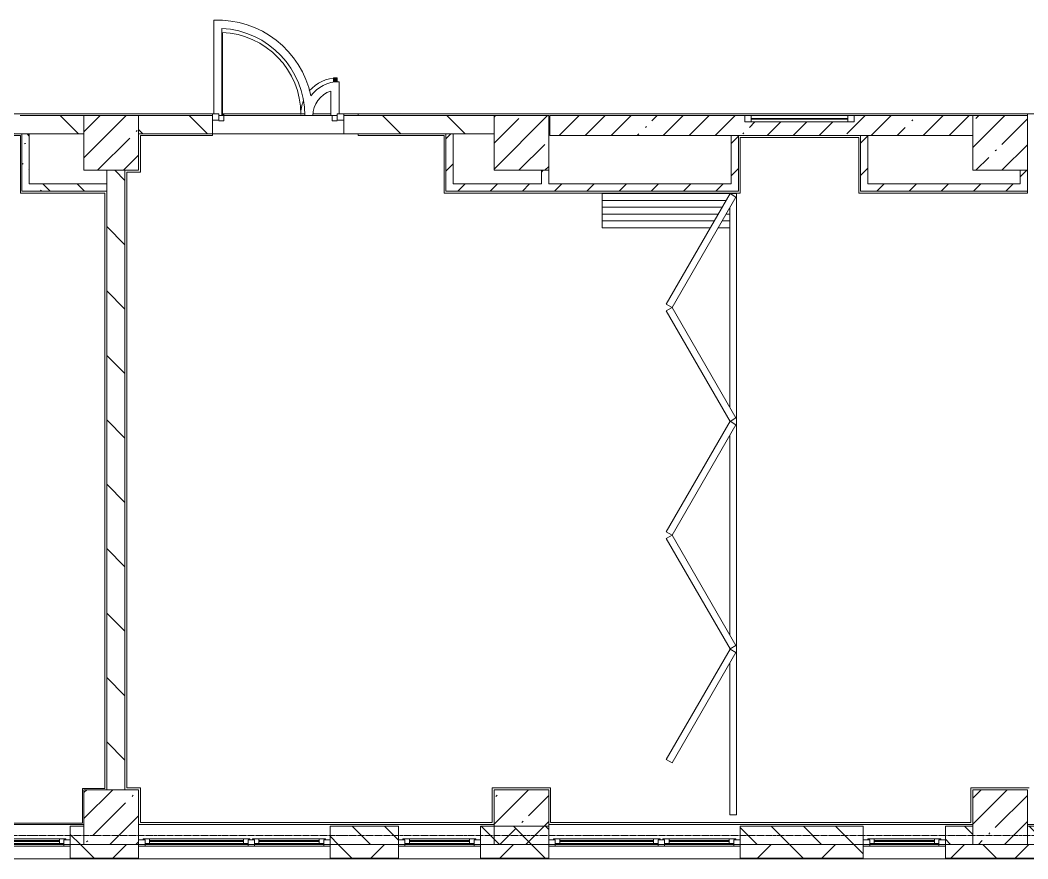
# Model space of a CAD drawing. Header units: millimetres. Extents: x 36059 to 234328, y -8553 to 29000.
# Drawn here: x 118778 to 129833, y -258 to 8948 of the extents above; entities that cross this region are included whole.
import ezdxf

# ---------------------------------------------------------------- set-up
doc = ezdxf.new("R2010")
doc.units = ezdxf.units.MM
doc.linetypes.add('Осевая', pattern=[31.75, 6.35, -4.7625, 15.875, -4.7625])
for name, color, linetype, lineweight, true_color in [('A-DETL-GENF-3', 7, 'Continuous', 5, 0xaaaaaa), ('A-DOOR-1', 7, 'Continuous', 5, 0xaaaaaa), ('A-DOOR-2', 7, 'Continuous', 5, 0xe2e2e2), ('A-DOOR-FRAM-2', 7, 'Continuous', 5, 0xaaaaaa), ('A-FLOR-2', 7, 'Continuous', 5, 0xaaaaaa), ('I-WALL-5', 7, 'Continuous', 5, 0x787878)]:
    doc.layers.add(name, color=color, linetype=linetype, lineweight=lineweight, true_color=true_color)
for name, color, linetype, lineweight in [('A-GLAZ-2', 7, 'Continuous', 5), ('A-GLAZ-CWMG-3', 7, 'Continuous', 5), ('A-WALL', 7, 'Continuous', 9), ('A-WALL-3', 7, 'Continuous', 5), ('I-WALL-4', 7, 'Continuous', 5), ('S-COLS-3', 7, 'Continuous', 5), ('Оси-2', 7, 'Осевая', 9)]:
    doc.layers.add(name, color=color, linetype=linetype, lineweight=lineweight)
pattern_1 = [(135, (107317.9, 0), (-353.553, -353.553), [])]
pattern_2 = [(45, (107317.9, 0), (-176.7767, 176.7767), [])]
pattern_3 = [(135, (107317.9, 0), (-377.17, -377.17), [533.4, -88.9, 17.78, -88.9]), (135, (107317.9, 376.94), (-377.17, -377.17), []), (50, (107317.9, 0), (637.645, -55.787), [66.675, -733.425]), (355, (107317.9, 0), (-123.35, 668.7), [53.34, -586.74]), (100.451, (107371, -4.65), (514.3, 612.908), [56.665, -623.315]), (46.184, (107317.9, 177.8), (948.776, -147.15), [100.01, -1100.14]), (96.636, (107397, 165.5), (830.91, 865.997), [85, -934.97]), (351.184, (107317.9, 177.8), (830.92, 865.99), [80.01, -880.11]), (21, (107406.8, 133.35), (530.65, -357.928), [66.675, -733.425]), (326, (107406.8, 133.35), (216.308, 644.658), [53.34, -586.74]), (71.451, (107451, 103.5), (746.96, 286.724), [56.665, -623.315]), (37.5, (107317.9, 0), (10.8105, 295.9426), [16.764, -562.864, 16.764, -578.866, -588.962]), (37.5, (107317.9, 0), (10.8105, 295.9426), [-1175.258, 16.764, -572.198]), (7.5, (107317.9, 0), (233.869, 350.632), [16.764, -322.834, 16.764, -549.529, -224.472]), (7.5, (107317.9, 0), (233.869, 350.632), [-905.891, 16.764, -207.708]), (327.5, (107119.64, 0), (474.568, -20.0513), [16.764, -205.486, 16.764, -676.656, -920.115]), (327.5, (107119.64, 0), (474.568, -20.0513), [-915.67, 16.764, -903.351]), (317.5, (107030.74, 0), (518.452, 88.993), [16.764, -272.161, 16.764, -443.738, -653.415]), (317.5, (107030.74, 0), (518.452, 88.993), [-749.427, 16.764, -636.65])]
pattern_4 = [(45, (107317.9, 0), (-285.123, 285.123), []), (45, (107603, 0), (-285.123, 285.123), [504.031, -100.806, 16.764, -84.042])]

# ---------------------------------------------------------------- blocks, each defined once
blk = doc.blocks.new('120_Окно_СКБ_1Ст - 120_Окно_СКБ_1Ст 900х2500_h_-22445987-3_10_2_птичка')
at = {"layer": 'A-GLAZ-2'}
for p, q in [((-450, -127), (-450, -57)), ((-450, -57), (-380, -57)), ((450, -57), (-450, -57)), ((-380, -57), (-380, -127)), ((380, -87), (-380, -87)), ((-380, -87), (-380, -127)), ((-330, -137), (-330, -87)), ((-330, -107), (330, -107)), ((330, -137), (330, -87)), ((380, -127), (380, -57)), ((380, -57), (450, -57)), ((380, -127), (380, -87)), ((450, -57), (450, -127)), ((-380, -127), (-450, -127)), ((-450, -127), (-400, -127)), ((-380, -127), (-400, -127)), ((-400, -127), (-400, -137)), ((-400, -137), (400, -137)), ((400, -137), (-400, -137)), ((330, -117), (-330, -117)), ((450, -127), (380, -127)), ((400, -127), (380, -127)), ((400, -127), (450, -127)), ((400, -137), (400, -127))]:
    blk.add_line(p, q, dxfattribs=at)
blk = doc.blocks.new('120_Окно_СКБ_2Ст - 120_Окно_СКБ_2Ст 2100х2500 _мал створка СЛЕВА_-V77-3_10_2_птичка')
at = {"layer": 'A-GLAZ-2'}
for p, q in [((-1050, -127), (-1050, -57)), ((-1050, -57), (-980, -57)), ((1050, -57), (-1050, -57)), ((-980, -57), (-980, -127)), ((-220, -87), (-980, -87)), ((-980, -87), (-980, -127)), ((-930, -137), (-930, -87)), ((-930, -107), (-270, -107)), ((-270, -137), (-270, -87)), ((-220, -127), (-220, -57)), ((-220, -57), (-150, -57)), ((-220, -127), (-220, -87)), ((-150, -57), (-150, -127)), ((980, -87), (-150, -87)), ((-150, -87), (-150, -127)), ((-100, -137), (-100, -87)), ((-100, -107), (930, -107)), ((930, -137), (930, -87)), ((980, -127), (980, -57)), ((980, -57), (1050, -57)), ((980, -127), (980, -87)), ((1050, -57), (1050, -127)), ((-980, -127), (-1050, -127)), ((-1050, -127), (-1000, -127)), ((-980, -127), (-1000, -127)), ((-1000, -127), (-1000, -137)), ((-1000, -137), (-200, -137)), ((-200, -137), (-1000, -137)), ((-270, -117), (-930, -117)), ((-150, -127), (-220, -127)), ((-200, -127), (-220, -127)), ((-200, -127), (-170, -127)), ((-200, -137), (-200, -127)), ((-150, -127), (-170, -127)), ((-170, -127), (-170, -137)), ((-170, -137), (1000, -137)), ((1000, -137), (-170, -137)), ((930, -117), (-100, -117)), ((1050, -127), (980, -127)), ((1000, -127), (980, -127)), ((1000, -127), (1050, -127)), ((1000, -137), (1000, -127))]:
    blk.add_line(p, q, dxfattribs=at)
blk = doc.blocks.new('120_Окно_СКБ_1Ст - 120_Окно_СКБ_1Ст 900х2500_h_-20664874-3_10_2_птичка')
at = {"layer": 'A-GLAZ-2'}
for p, q in [((-450, -127), (-450, -57)), ((-450, -57), (-380, -57)), ((450, -57), (-450, -57)), ((-380, -57), (-380, -127)), ((380, -87), (-380, -87)), ((-380, -87), (-380, -127)), ((-330, -137), (-330, -87)), ((-330, -107), (330, -107)), ((330, -137), (330, -87)), ((380, -127), (380, -57)), ((380, -57), (450, -57)), ((380, -127), (380, -87)), ((450, -57), (450, -127)), ((-380, -127), (-450, -127)), ((-450, -127), (-400, -127)), ((-380, -127), (-400, -127)), ((-400, -127), (-400, -137)), ((-400, -137), (400, -137)), ((400, -137), (-400, -137)), ((330, -117), (-330, -117)), ((450, -127), (380, -127)), ((400, -127), (380, -127)), ((400, -127), (450, -127)), ((400, -137), (400, -127))]:
    blk.add_line(p, q, dxfattribs=at)
blk = doc.blocks.new('DOR__перегородка__Прямоугольная - ТП-3_ Вн_ДПГ_6820х3300h-19315679-3_10_2_птичка')
at = {"layer": 'A-DOOR-1'}
for p, q in [((6445, 1474), (6820, 1474)), ((6445, 1474), (6445, 288)), ((6520, 1474), (6520, 244)), ((6595, 1474), (6595, 201)), ((6670, 1474), (6670, 158)), ((6745, 1474), (6745, 114)), ((6820, 1474), (6820, 0)), ((6445, 201), (6445, 75)), ((6520, 158), (6520, 75)), ((6595, 114), (6595, 75)), ((0, 75), (0, 0)), ((0, 75), (1664, 75)), ((0, 0), (6820, 0)), ((1814, 75), (1827, 75)), ((1977, 75), (4164, 75)), ((4314, 75), (4325, 75)), ((4475, 75), (6663, 75)), ((6813, 75), (6820, 75))]:
    blk.add_line(p, q, dxfattribs=at)
at = {"layer": 'A-DOOR-FRAM-2'}
for p, q in [((570, 707), (608, 772)), ((1783, 7), (570, 707)), ((608, 772), (1820, 72)), ((1821, 72), (3033, 772)), ((3071, 707), (1858, 7)), ((3033, 772), (3071, 707)), ((3070, 707), (3107, 772)), ((4282, 7), (3070, 707)), ((3107, 772), (4320, 72)), ((4319, 72), (5532, 772)), ((5569, 707), (4357, 7)), ((5532, 772), (5569, 707)), ((5569, 707), (5607, 772)), ((6781, 7), (5569, 707)), ((5607, 772), (6819, 72)), ((1820, 72), (1783, 7)), ((1858, 7), (1821, 72)), ((4320, 72), (4282, 7)), ((4357, 7), (4319, 72)), ((6819, 72), (6781, 7))]:
    blk.add_line(p, q, dxfattribs=at)
blk = doc.blocks.new('BSC_Колонна _Прямоугольная - 600х600-V175-3_10_2_птичка')
at = {"layer": 'S-COLS-3'}
h = blk.add_hatch(dxfattribs=at)
h.set_pattern_fill('FP_170', color=256, style=0, pattern_type=2)
h.set_pattern_definition([(45, (-22210, -7600), (-285.123, 285.123), []), (45, (-21924.88, -7600), (-285.123, 285.123), [504.031, -100.806, 16.764, -84.042])])
h.paths.add_polyline_path([(-300, -300), (300, -300), (300, 300), (-300, 300), (-300, 150)])
for p, q in [((300, 300), (-300, 300)), ((-300, 300), (-300, -300)), ((300, -300), (300, 300)), ((-300, -300), (300, -300))]:
    blk.add_line(p, q, dxfattribs=at)
blk = doc.blocks.new('BSC_Колонна _Прямоугольная - 600х600-V176-3_10_2_птичка')
at = {"layer": 'S-COLS-3'}
h = blk.add_hatch(dxfattribs=at)
h.set_pattern_fill('FP_171', color=256, style=0, pattern_type=2)
h.set_pattern_definition([(45, (-22210, -200), (-285.123, 285.123), []), (45, (-21924.88, -200), (-285.123, 285.123), [504.031, -100.806, 16.764, -84.042])])
h.paths.add_polyline_path([(-300, -300), (300, -300), (300, 300), (-300, 300)])
for p, q in [((300, 300), (-300, 300)), ((-300, 300), (-300, -300)), ((300, -300), (300, 300)), ((-300, -300), (300, -300))]:
    blk.add_line(p, q, dxfattribs=at)
blk = doc.blocks.new('BSC_Колонна _Прямоугольная - 600х600-20441433-3_10_2_птичка')
at = {"layer": 'S-COLS-3'}
h = blk.add_hatch(dxfattribs=at)
h.set_pattern_fill('FP_180', color=256, style=0, pattern_type=2)
h.set_pattern_definition([(45, (-12460, -7600), (-285.123, 285.123), []), (45, (-12174.88, -7600), (-285.123, 285.123), [504.031, -100.806, 16.764, -84.042])])
h.paths.add_polyline_path([(-300, -300), (300, -300), (300, 300), (-300, 300), (-300, 150)])
for p, q in [((300, 300), (-300, 300)), ((-300, 300), (-300, -300)), ((300, -300), (300, 300)), ((-300, -300), (300, -300))]:
    blk.add_line(p, q, dxfattribs=at)
blk = doc.blocks.new('BSC_Колонна _Прямоугольная - 600х600-V185-3_10_2_птичка')
at = {"layer": 'S-COLS-3'}
h = blk.add_hatch(dxfattribs=at)
h.set_pattern_fill('FP_181', color=256, style=0, pattern_type=2)
h.set_pattern_definition([(45, (-16960, -7600), (-285.123, 285.123), []), (45, (-16674.88, -7600), (-285.123, 285.123), [504.031, -100.806, 16.764, -84.042])])
h.paths.add_polyline_path([(-300, -300), (300, -300), (300, 300), (-300, 300)])
for p, q in [((300, 300), (-300, 300)), ((-300, 300), (-300, -300)), ((300, -300), (300, 300)), ((-300, -300), (300, -300))]:
    blk.add_line(p, q, dxfattribs=at)
blk = doc.blocks.new('120_Окно_СКБ_1Ст - 120_Окно_СКБ_1Ст 400х1200 EI30-24228621-3_10_2_птичка')
at = {"layer": 'A-GLAZ-2'}
for p, q in [((-600, 40), (-600, 110)), ((-600, 110), (-530, 110)), ((600, 110), (-600, 110)), ((-530, 40), (-600, 40)), ((-600, 40), (600, 40)), ((-530, 110), (-530, 40)), ((530, 80), (-530, 80)), ((530, 70), (-530, 70)), ((530, 40), (530, 110)), ((530, 110), (600, 110)), ((600, 40), (530, 40)), ((600, 110), (600, 40))]:
    blk.add_line(p, q, dxfattribs=at)
blk = doc.blocks.new('Прямоугольный импост - 50 x 70 мм-31927764-3_10_2_птичка')
at = {"layer": 'A-GLAZ-CWMG-3'}
for p, q in [((-70, 35), (0, 35)), ((-70, -35), (-70, 35)), ((0, 35), (0, -35)), ((0, -35), (-70, -35))]:
    blk.add_line(p, q, dxfattribs=at)
blk = doc.blocks.new('Дверь_Витражная_остекление_ - ДВН_ДАО_Главный вход_1200 в свету Д-22 _п_-31928779-3_10_2_птичка')
at = {"layer": 'A-DOOR-2'}
for points in [[(-615, 30), (-610, 30), (-615, 930)], [(610, 384), (650, 388), (650, 430), (610, 430), (610, 388)]]:
    blk.add_hatch(color=256, dxfattribs=at).paths.add_polyline_path(points)
at = {"layer": 'A-DETL-GENF-3'}
for p, q in [((-610, 30), (-610, 930)), ((650, 430), (610, 430)), ((610, 430), (610, 384)), ((650, 387), (650, 430)), ((-595, 30), (-615, 30)), ((-595, -40), (-595, 30)), ((595, -40), (595, 16)), ((-650, -40), (-595, -40)), ((650, -40), (595, -40))]:
    blk.add_line(p, q, dxfattribs=at)
at = {"layer": 'A-DOOR-1'}
blk.add_line((650, 430), (650, 387), dxfattribs=at)
for centre, radius, start, end in [((-650, 30), 900, 360, 87.7416), ((650, 30), 400, 90, 140.1159), ((650, 30), 400, 158.7261, 180)]:
    blk.add_arc(centre, radius, start, end, dxfattribs=at)
blk = doc.blocks.new('Прямоугольный импост - 50 x 70 мм-31701779-3_10_2_птичка')
at = {"layer": 'A-GLAZ-CWMG-3'}
for p, q in [((0, 35), (-70, 35)), ((-70, 35), (-70, -35)), ((0, -35), (0, 35)), ((-70, -35), (0, -35))]:
    blk.add_line(p, q, dxfattribs=at)

msp = doc.modelspace()

# ---------------------------------------------------------------- hatches: boundary and pattern name
at = {"layer": 'A-WALL-3'}
h = msp.add_hatch(dxfattribs=at)
h.set_pattern_fill('FP_107', color=256, style=0, pattern_type=2)
h.set_pattern_definition([(135, (107317.9, 0), (-176.7767, -176.7767), [])])
h.paths.add_polyline_path([(139427.9, -100), (139427.9, 100), (138200.7, 100), (138200.7, -100), (139017.3, -100)])
h.paths.add_polyline_path([(145307.9, -100), (145307.9, 100), (144740.9, 100), (144740.9, -100)])
h.paths.add_polyline_path([(137152.9, -100), (137300.7, -100), (137300.7, 100), (137127.6, 100), (137127.6, -100)])
h.paths.add_polyline_path([(143678.3, -100), (143840.9, -100), (143840.9, 100), (143287.9, 100), (143287.9, -100)])
h.paths.add_polyline_path([(140927.9, -100), (141187.9, -100), (141187.9, 100), (140927.9, 100), (140927.9, 39.5)])
h.paths.add_polyline_path([(126677.9, -100), (128027.9, -100), (128027.9, 100), (126677.9, 100)])
h.paths.add_polyline_path([(124102, -100), (124577.9, -100), (124577.9, 100), (123827.9, 100), (123827.9, -100)])
h.paths.add_polyline_path([(132491.8, -100), (132877.9, -100), (132877.9, 100), (132127.9, 100), (132127.9, -100)])
h.paths.add_polyline_path([(130027.9, -100), (130027.9, 100), (129827.9, 100), (129827.9, -100)])
h.paths.add_polyline_path([(133727.6, -100), (133727.6, 100), (133477.9, 100), (133477.9, -100)])
h.paths.add_polyline_path([(122927.9, -100), (122927.9, 100), (122177.9, 100), (122177.9, -100)])
h.paths.add_polyline_path([(128927.9, -100), (129227.9, -100), (129227.9, 100), (128927.9, 100)])
h.paths.add_polyline_path([(118427.9, -100), (118427.9, 100), (117677.6, 100), (117677.6, -100)])
h.paths.add_polyline_path([(119327.9, -100), (119477.9, -100), (119477.9, 100), (119327.9, 100)])
h.paths.add_polyline_path([(114977.9, -100), (114977.9, 100), (114147.9, 100), (114147.9, -100), (114780, -100)])
h = msp.add_hatch(dxfattribs=at)
h.set_pattern_fill('FP_109', color=256, style=0, pattern_type=2)
h.set_pattern_definition([(45, (107317.9, 0), (-353.5534, 353.5534), []), (135, (107317.9, 0), (-353.5534, -353.5534), [])])
h.paths.add_polyline_path([(140881.7, -250), (141187.9, -250), (141187.9, -100), (140327.9, -100), (140327.9, -250)])
h.paths.add_polyline_path([(145628, -250), (145628, -100), (144740.9, -100), (144740.9, -250), (145542.7, -250)])
h.paths.add_polyline_path([(137300.7, -250), (137300.7, -100), (136527.6, -100), (136527.6, -250), (137152.9, -250)])
h.paths.add_polyline_path([(138200.7, -250), (139427.9, -250), (139427.9, -100), (138200.7, -100)])
h.paths.add_polyline_path([(143678.3, -250), (143840.9, -250), (143840.9, -100), (143287.9, -100), (143287.9, -250)])
h.paths.add_polyline_path([(133424.1, -250), (133727.6, -250), (133727.6, -100), (132127.9, -100), (132127.9, -250), (132491.8, -250)])
h.paths.add_polyline_path([(128027.9, -250), (128027.9, -100), (126677.9, -100), (126677.9, -250), (126898.6, -250)])
h.paths.add_polyline_path([(128927.9, -250), (130027.9, -250), (130027.9, -100), (128927.9, -100)])
h.paths.add_polyline_path([(122177.9, -250), (122927.9, -250), (122927.9, -100), (122177.9, -100)])
h.paths.add_polyline_path([(123827.9, -250), (124577.9, -250), (124577.9, -100), (123827.9, -100)])
h.paths.add_polyline_path([(120077.9, -250), (120077.9, -100), (119327.9, -100), (119327.9, -250), (119441, -250)])
h.paths.add_polyline_path([(114147.9, -250), (115577.6, -250), (115577.6, -100), (114147.9, -100)])
h.paths.add_polyline_path([(117677.6, -250), (118427.9, -250), (118427.9, -100), (117677.6, -100)])
h.paths.add_polyline_path([(111047.9, -250), (111047.9, -100), (107057.9, -100), (107057.9, -250), (110119, -250)])
at = {"layer": 'I-WALL-4'}
h = msp.add_hatch(dxfattribs=at)
h.set_pattern_fill('FP_108', color=256, style=0, pattern_type=2)
h.set_pattern_definition(pattern_1)
h.paths.add_polyline_path([(123977.9, 7700), (123977.9, 7900), (122327.2, 7900), (122327.2, 7700), (123527.9, 7700)])
h.paths.add_polyline_path([(114977.9, 7700), (114977.9, 7900), (113847.9, 7900), (113847.9, 7700), (114428.9, 7700)])
h.paths.add_polyline_path([(115577.9, 7700), (119477.9, 7700), (119477.9, 7900), (118777.9, 7900), (118777.9, 7830), (117977.9, 7830), (117977.9, 7900), (115577.9, 7900), (115577.9, 7789.5)])
h.paths.add_polyline_path([(120887.2, 7700), (120887.2, 7900), (120077.9, 7900), (120077.9, 7700)])
h.paths.add_polyline_path([(111051.2, 7700), (111347.9, 7700), (111347.9, 7900), (111047.9, 7900), (111047.9, 7700)])
h = msp.add_hatch(dxfattribs=at)
h.set_pattern_fill('FP_105', color=256, style=0, pattern_type=2)
h.set_pattern_definition(pattern_4)
h.paths.add_polyline_path([(127996.9, 7680), (129227.9, 7680), (129227.9, 7900), (127927.4, 7900), (127927.4, 7830), (126727.4, 7830), (126727.4, 7900), (124587.9, 7900), (124587.9, 7680), (126898.6, 7680)])
h = msp.add_hatch(dxfattribs=at)
h.set_pattern_fill('FP_110', color=256, style=0, pattern_type=2)
h.set_pattern_definition(pattern_2)
h.paths.add_polyline_path([(123527.9, 7150), (123527.9, 7700), (123447.9, 7700), (123447.9, 7150)])
h = msp.add_hatch(dxfattribs=at)
h.set_pattern_fill('FP_110', color=256, style=0, pattern_type=2)
h.set_pattern_definition(pattern_2)
h.paths.add_polyline_path([(126657.9, 7070), (126657.9, 7680), (126577.9, 7680), (126577.9, 7070)])
h = msp.add_hatch(dxfattribs=at)
h.set_pattern_fill('FP_110', color=256, style=0, pattern_type=2)
h.set_pattern_definition(pattern_2)
h.paths.add_polyline_path([(128076.9, 7150), (128076.9, 7680), (127996.9, 7680), (127996.9, 7150)])
h = msp.add_hatch(dxfattribs=at)
h.set_pattern_fill('FP_108', color=256, style=0, pattern_type=2)
h.set_pattern_definition(pattern_1)
h.paths.add_polyline_path([(119727.9, 500), (119927.9, 500), (119927.9, 7300), (119727.9, 7300), (119727.9, 808.9)])
h = msp.add_hatch(dxfattribs=at)
h.set_pattern_fill('FP_110', color=256, style=0, pattern_type=2)
h.set_pattern_definition(pattern_2)
h.paths.add_polyline_path([(124577.9, 7150), (124577.9, 7300), (124497.9, 7300), (124497.9, 7150)])
h = msp.add_hatch(dxfattribs=at)
h.set_pattern_fill('FP_110', color=256, style=0, pattern_type=2)
h.set_pattern_definition(pattern_2)
h.paths.add_polyline_path([(129827.9, 7070), (129827.9, 7300), (129747.9, 7300), (129747.9, 7070)])
h = msp.add_hatch(dxfattribs=at)
h.set_pattern_fill('FP_110', color=256, style=0, pattern_type=2)
h.set_pattern_definition(pattern_2)
h.paths.add_polyline_path([(126577.9, 7070), (126577.9, 7150), (123447.9, 7150), (123447.9, 7070), (125034.2, 7070)])
h = msp.add_hatch(dxfattribs=at)
h.set_pattern_fill('FP_110', color=256, style=0, pattern_type=2)
h.set_pattern_definition(pattern_2)
h.paths.add_polyline_path([(129747.9, 7070), (129747.9, 7150), (127996.9, 7150), (127996.9, 7070), (128763, 7070)])
at = {"layer": 'I-WALL-5'}
h = msp.add_hatch(dxfattribs=at)
h.set_pattern_fill('FP_115', color=256, style=0, pattern_type=2)
h.set_pattern_definition(pattern_3)
h.paths.add_polyline_path([(118877.9, 7070), (118877.9, 7700), (118797.9, 7700), (118797.9, 7070)])
h = msp.add_hatch(dxfattribs=at)
h.set_pattern_fill('FP_115', color=256, style=0, pattern_type=2)
h.set_pattern_definition(pattern_3)
h.paths.add_polyline_path([(119727.9, 7070), (119727.9, 7150), (118877.9, 7150), (118877.9, 7070), (119441, 7070)])
at = {"layer": 'S-COLS-3'}
h = msp.add_hatch(dxfattribs=at)
h.set_pattern_fill('FP_105', color=256, style=0, pattern_type=2)
h.set_pattern_definition(pattern_4)
h.paths.add_polyline_path([(119477.9, -100), (120077.9, -100), (120077.9, 500), (119477.9, 500), (119477.9, 100)])
h = msp.add_hatch(dxfattribs=at)
h.set_pattern_fill('FP_105', color=256, style=0, pattern_type=2)
h.set_pattern_definition(pattern_4)
h.paths.add_polyline_path([(123977.9, -100), (124577.9, -100), (124577.9, 500), (123977.9, 500)])

# ---------------------------------------------------------------- linework, layer by layer
at = {"layer": 'A-FLOR-2'}
for p, q in [((120902.1, 8947.1), (120902.1, 7919)), ((120992.1, 7900), (120992.1, 8856.8)), ((122276.2, 7919), (122276.2, 8271.9)), ((122186.2, 8169.4), (122186.2, 7900)), ((120902.1, 7920), (113847.9, 7920)), ((120957.2, 7900), (120992.1, 7900)), ((120992.1, 7920), (121899.1, 7920)), ((121900.2, 7900), (121990.2, 7900)), ((121992.1, 7920), (122186.2, 7920)), ((122186.2, 7900), (122257.2, 7900)), ((122487.2, 7920), (122276.2, 7920)), ((129922.8, 7920), (122487.2, 7920)), ((122487.2, 7900), (122487.2, 7920)), ((129827.9, 7920), (129827.9, 7900)), ((118782.9, 7680.5), (117972.9, 7680.5)), ((118782.9, 7050.5), (118782.9, 7680.5)), ((120887.2, 7680), (120097.9, 7680)), ((120097.9, 7680), (120097.9, 7280)), ((120887.2, 7700), (120887.2, 7680)), ((122487.2, 7680), (122487.2, 7700)), ((123427.9, 7680), (122487.2, 7680)), ((123427.9, 7050), (123427.9, 7680)), ((127976.9, 7660), (126677.9, 7660)), ((126677.9, 7660), (126677.9, 7050)), ((127976.9, 7050), (127976.9, 7660)), ((120097.9, 7280), (119947.9, 7280)), ((119947.9, 7280), (119947.9, 520)), ((119707.9, 7050.5), (118782.9, 7050.5)), ((119707.9, 515.5), (119707.9, 7050.5)), ((126677.9, 7050), (123427.9, 7050)), ((129827.9, 7050), (127976.9, 7050)), ((129827.9, 7070), (129827.9, 7050)), ((119462.9, 135.5), (119462.9, 515.5)), ((119462.9, 515.5), (119707.9, 515.5)), ((119947.9, 520), (120097.9, 520)), ((120097.9, 520), (120097.9, 140)), ((123957.9, 140), (123957.9, 520)), ((123957.9, 520), (124597.9, 520)), ((124597.9, 520), (124597.9, 140)), ((129207.9, 140), (129207.9, 520)), ((129207.9, 520), (129847.9, 520)), ((115597.9, 135.5), (119462.9, 135.5)), ((120097.9, 140), (123957.9, 140)), ((124597.9, 140), (129207.9, 140))]:
    msp.add_line(p, q, dxfattribs=at)
for centre, radius, start, end in [((120945.2, 7903), 1045, 11.78406, 92.36409), ((120945.2, 7903), 955, 359.82001, 87.18541), ((122269.2, 7903), 369, 88.91556, 144.66492), ((122269.2, 7903), 279, 107.31049, 180.6161)]:
    msp.add_arc(centre, radius, start, end, dxfattribs=at)
at = {"layer": 'A-WALL'}
for p, q in [((118877.9, 7700), (118797.9, 7700)), ((123527.9, 7700), (123447.9, 7700)), ((126657.9, 7680), (126577.9, 7680)), ((128076.9, 7680), (127996.9, 7680)), ((119727.9, 7070), (119727.9, 7150)), ((119327.9, -100), (119477.9, -100)), ((122177.9, -100), (122927.9, -100)), ((123827.9, -100), (124577.9, -100)), ((126677.9, -100), (128027.9, -100)), ((128927.9, -100), (129227.9, -100)), ((129827.9, -100), (130027.9, -100)), ((119327.9, -250), (120077.9, -250)), ((119327.9, -253), (120077.9, -253)), ((122177.9, -250), (122927.9, -250)), ((122177.9, -253), (122927.9, -253)), ((123827.9, -250), (124577.9, -250)), ((123827.9, -253), (124577.9, -253)), ((126677.9, -250), (128027.9, -250)), ((126677.9, -253), (128027.9, -253)), ((128927.9, -250), (130027.9, -250)), ((128927.9, -253), (130027.9, -253))]:
    msp.add_line(p, q, dxfattribs=at)
at = {"layer": 'A-WALL-3'}
for p, q in [((119477.9, 100), (119327.9, 100)), ((119327.9, 100), (119327.9, -258)), ((119477.9, -100), (119477.9, 100)), ((122927.9, 100), (122177.9, 100)), ((122177.9, 100), (122177.9, -258)), ((122927.9, -258), (122927.9, 100)), ((124577.9, 100), (123827.9, 100)), ((123827.9, 100), (123827.9, -258)), ((124577.9, -258), (124577.9, 100)), ((128027.9, 100), (126677.9, 100)), ((126677.9, 100), (126677.9, -258)), ((128027.9, -258), (128027.9, 100)), ((129227.9, 100), (128927.9, 100)), ((128927.9, 100), (128927.9, -258)), ((130027.9, 100), (129827.9, 100)), ((118427.9, -100), (119327.9, -100)), ((119477.9, -100), (120077.9, -100)), ((120077.9, -258), (120077.9, -100)), ((122927.9, -100), (123827.9, -100)), ((124577.9, -100), (126677.9, -100)), ((128027.9, -100), (128927.9, -100)), ((107049.9, -258), (136527.6, -258))]:
    msp.add_line(p, q, dxfattribs=at)
at = {"layer": 'I-WALL-4'}
for p, q in [((119477.9, 7900), (118777.9, 7900)), ((120887.2, 7900), (120077.9, 7900)), ((120887.2, 7700), (120887.2, 7900)), ((120992.1, 7900), (121900.2, 7900)), ((121990.2, 7900), (122186.2, 7900)), ((123977.9, 7900), (122327.2, 7900)), ((122327.2, 7900), (122327.2, 7700)), ((126727.4, 7900), (124587.9, 7900)), ((124587.9, 7900), (124587.9, 7680)), ((129227.9, 7900), (127927.4, 7900)), ((117957.9, 7700), (118797.9, 7700)), ((118797.9, 7700), (118797.9, 7070)), ((118877.9, 7700), (119477.9, 7700)), ((118877.9, 7150), (118877.9, 7700)), ((123447.9, 7700), (120077.9, 7700)), ((123447.9, 7700), (123447.9, 7070)), ((123527.9, 7700), (123977.9, 7700)), ((123527.9, 7150), (123527.9, 7700)), ((124587.9, 7680), (126577.9, 7680)), ((126577.9, 7680), (126577.9, 7150)), ((126657.9, 7070), (126657.9, 7680)), ((126657.9, 7680), (127996.9, 7680)), ((127996.9, 7680), (127996.9, 7070)), ((128076.9, 7150), (128076.9, 7680)), ((128076.9, 7680), (129227.9, 7680)), ((119727.9, 7300), (119727.9, 7150)), ((119927.9, 500), (119927.9, 7300)), ((124497.9, 7300), (124497.9, 7150)), ((124577.9, 7150), (124577.9, 7300)), ((129747.9, 7300), (129747.9, 7150)), ((129827.9, 7070), (129827.9, 7300)), ((119727.9, 7150), (118877.9, 7150)), ((124497.9, 7150), (123527.9, 7150)), ((126577.9, 7150), (124577.9, 7150)), ((129747.9, 7150), (128076.9, 7150)), ((118797.9, 7070), (119727.9, 7070)), ((119727.9, 7070), (119727.9, 500)), ((123447.9, 7070), (126657.9, 7070)), ((127996.9, 7070), (129827.9, 7070)), ((119727.9, 500), (119927.9, 500)), ((115577.9, 120), (119477.9, 120)), ((120077.9, 120), (123977.9, 120)), ((124577.9, 120), (129227.9, 120)), ((129827.9, 120), (132149.2, 120)), ((122177.9, -100), (120077.9, -100))]:
    msp.add_line(p, q, dxfattribs=at)
at = {"layer": 'S-COLS-3'}
for p, q in [((119727.9, 500), (119477.9, 500)), ((119477.9, 500), (119477.9, 100)), ((119927.9, 500), (119727.9, 500)), ((120077.9, 500), (119927.9, 500)), ((120077.9, -100), (120077.9, 500)), ((124577.9, 500), (123977.9, 500)), ((123977.9, 500), (123977.9, -100)), ((124577.9, -100), (124577.9, 500)), ((119477.9, 100), (119477.9, -100)), ((119477.9, -100), (120077.9, -100)), ((123977.9, -100), (124577.9, -100))]:
    msp.add_line(p, q, dxfattribs=at)
at = {"layer": 'Оси-2'}
msp.add_line((115322.4, 0), (133577.9, 0), dxfattribs=at)

# ---------------------------------------------------------------- block references
at = {"layer": 'A-DOOR-1'}
msp.add_blockref('Дверь_Витражная_остекление_ - ДВН_ДАО_Главный вход_1200 в свету Д-22 _п_-31928779-3_10_2_птичка', (121607.2, 7884), dxfattribs=at)
at = {"layer": 'A-DOOR-1', "rotation": 89.99999999999955}
msp.add_blockref('DOR__перегородка__Прямоугольная - ТП-3_ Вн_ДПГ_6820х3300h-19315679-3_10_2_птичка', (126637.9, 225), dxfattribs=at)
at = {"layer": 'A-GLAZ-2'}
msp.add_blockref('120_Окно_СКБ_1Ст - 120_Окно_СКБ_1Ст 400х1200 EI30-24228621-3_10_2_птичка', (127327.4, 7790), dxfattribs=at)
at = {"layer": 'A-GLAZ-2', "rotation": 180}
for name, p in [('120_Окно_СКБ_1Ст - 120_Окно_СКБ_1Ст 900х2500_h_-22445987-3_10_2_птичка', (118877.9, -175)), ('120_Окно_СКБ_2Ст - 120_Окно_СКБ_2Ст 2100х2500 _мал створка СЛЕВА_-V77-3_10_2_птичка', (121127.9, -175)), ('120_Окно_СКБ_1Ст - 120_Окно_СКБ_1Ст 900х2500_h_-22445987-3_10_2_птичка', (123377.9, -175)), ('120_Окно_СКБ_2Ст - 120_Окно_СКБ_2Ст 2100х2500 _мал створка СЛЕВА_-V77-3_10_2_птичка', (125627.9, -175)), ('120_Окно_СКБ_1Ст - 120_Окно_СКБ_1Ст 900х2500_h_-20664874-3_10_2_птичка', (128477.9, -175))]:
    msp.add_blockref(name, p, dxfattribs=at)
at = {"layer": 'A-GLAZ-CWMG-3', "rotation": 180}
msp.add_blockref('Прямоугольный импост - 50 x 70 мм-31701779-3_10_2_птичка', (120887.2, 7884), dxfattribs=at)
at = {"layer": 'A-GLAZ-CWMG-3', "extrusion": (0, 0, -1), "rotation": 180}
msp.add_blockref('Прямоугольный импост - 50 x 70 мм-31927764-3_10_2_птичка', (-122327.2, 7884), dxfattribs=at)
at = {"layer": 'S-COLS-3'}
for name, p in [('BSC_Колонна _Прямоугольная - 600х600-20441433-3_10_2_птичка', (119777.9, 7600)), ('BSC_Колонна _Прямоугольная - 600х600-V185-3_10_2_птичка', (124277.9, 7600)), ('BSC_Колонна _Прямоугольная - 600х600-V175-3_10_2_птичка', (129527.9, 7600)), ('BSC_Колонна _Прямоугольная - 600х600-V176-3_10_2_птичка', (129527.9, 200))]:
    msp.add_blockref(name, p, dxfattribs=at)

doc.saveas('drawing.dxf')
